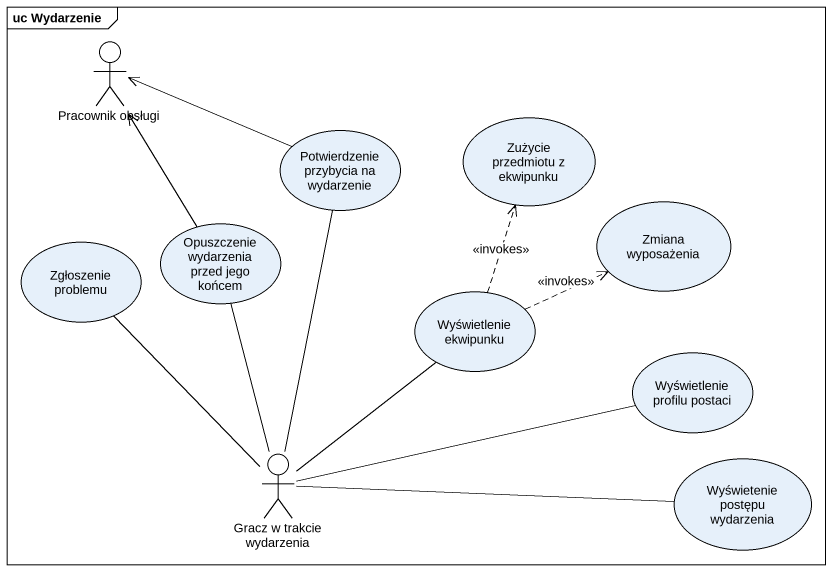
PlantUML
@startuml
mainframe uc Wydarzenie
actor "Pracownik obsługi" as Pracownik_obsługi
usecase "Potwierdzenie przybycia na wydarzenie" as Potwierdzenie_przybycia_na
usecase "Zużycie przedmiotu z ekwipunku" as Zużycie_przedmiotu_z
usecase "Zmiana wyposażenia" as Zmiana_wyposażenia
usecase "Zgłoszenie problemu" as Zgłoszenie_problemu
usecase "Opuszczenie wydarzenia przed jego końcem" as Opuszczenie_wydarzenia
usecase "Wyświetlenie ekwipunku" as Wyświetlenie_ekwipunku
usecase "Wyświetlenie profilu postaci" as Wyświetlenie_profilu_postaci
actor "Gracz w trakcie wydarzenia" as Gracz_w_trakcie_wydarzenia
usecase "Wyświetenie postępu wydarzenia" as Wyświetenie_postępu
Potwierdzenie_przybycia_na -left-> Pracownik_obsługi
Opuszczenie_wydarzenia -up-> Pracownik_obsługi
Wyświetlenie_ekwipunku .up.> Zużycie_przedmiotu_z : <<invokes>>
Wyświetlenie_ekwipunku .right.> Zmiana_wyposażenia : <<invokes>>
Gracz_w_trakcie_wydarzenia -up- Potwierdzenie_przybycia_na
Gracz_w_trakcie_wydarzenia -up- Zgłoszenie_problemu
Gracz_w_trakcie_wydarzenia -up- Opuszczenie_wydarzenia
Gracz_w_trakcie_wydarzenia -up- Wyświetlenie_ekwipunku
Gracz_w_trakcie_wydarzenia -right- Wyświetlenie_profilu_postaci
Gracz_w_trakcie_wydarzenia -right- Wyświetenie_postępu
@enduml
